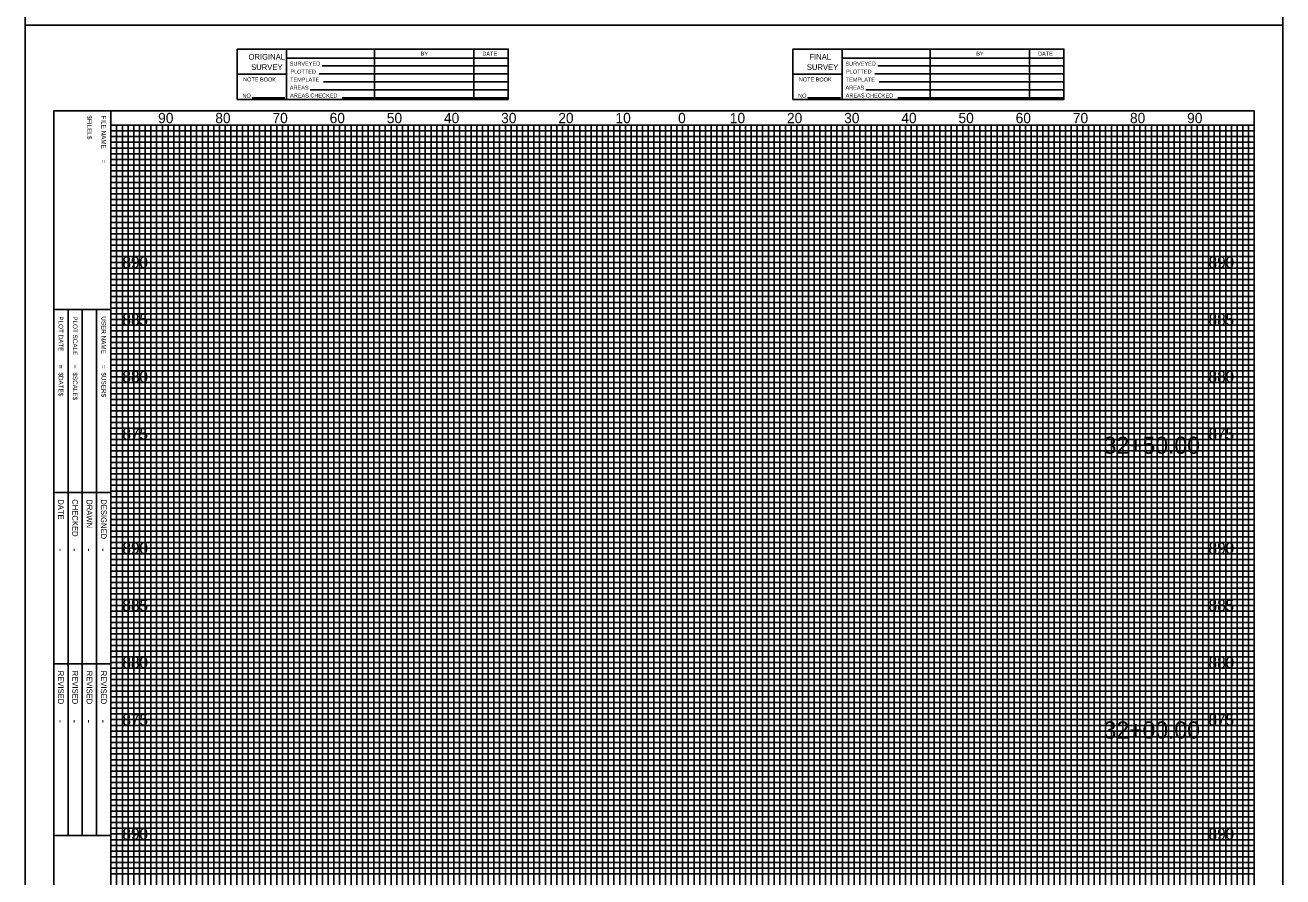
# Model space of a CAD drawing. Extents: x 874 to 5505, y 981 to 7567.
# Drawn here: x 5285 to 5505, y 1523.5 to 1672.5 of the extents above; entities that cross this region are included whole.
import ezdxf

# ---------------------------------------------------------------- set-up
doc = ezdxf.new("R2010")
doc.units = 0
for name, color, linetype in [('Sheets_General Details', 7, 'Continuous'), ('Sheets_Minor Grid', 7, 'Continuous'), ('Sheets_Printer Plotting Border', 7, 'Continuous')]:
    doc.layers.add(name, color=color, linetype=linetype)

msp = doc.modelspace()

# ---------------------------------------------------------------- linework, layer by layer
at = {"layer": 'Sheets_General Details'}
for p, q in [((5285, 1672.5), (5285, 2012.5)), ((5505, 2012.5), (5505, 1672.5)), ((5285, 1332.5), (5285, 1672.5)), ((5285, 1672.5), (5505, 1672.5)), ((5505, 1672.5), (5285, 1672.5)), ((5505, 1672.5), (5505, 1332.5)), ((5330.7, 1668.3), (5330.7, 1659.5)), ((5346.1, 1668.3), (5346.1, 1659.5)), ((5363.5, 1668.3), (5363.5, 1659.5)), ((5427.9, 1668.3), (5427.9, 1659.5)), ((5443.3, 1668.3), (5443.3, 1659.5)), ((5460.7, 1668.3), (5460.7, 1659.5)), ((5330.7, 1666.7), (5369.5, 1666.7)), ((5427.9, 1666.7), (5466.7, 1666.7)), ((5322.1, 1663.9), (5330.7, 1663.9)), ((5336.42, 1664), (5369.42, 1664)), ((5336.96, 1665.4), (5369.41, 1665.4)), ((5419.3, 1663.9), (5427.9, 1663.9)), ((5433.62, 1664), (5466.62, 1664)), ((5434.16, 1665.4), (5466.61, 1665.4)), ((5334.87, 1661.2), (5369.41, 1661.2)), ((5337.2, 1662.6), (5369.42, 1662.6)), ((5432.07, 1661.2), (5466.61, 1661.2)), ((5434.4, 1662.6), (5466.62, 1662.6)), ((5324.72, 1659.8), (5330.44, 1659.8)), ((5340.45, 1659.8), (5369.36, 1659.8)), ((5421.92, 1659.8), (5427.64, 1659.8)), ((5437.65, 1659.8), (5466.56, 1659.8)), ((5300, 1657.5), (5300, 1337.5)), ((5300, 1622.76), (5290, 1622.76)), ((5292.5, 1622.76), (5292.5, 1530.76)), ((5295, 1622.76), (5295, 1530.76)), ((5297.5, 1622.76), (5297.5, 1530.76)), ((5300, 1590.76), (5290, 1590.76)), ((5300, 1560.76), (5290, 1560.76)), ((5300, 1530.76), (5290, 1530.76))]:
    msp.add_line(p, q, dxfattribs=at)
for points in [[(5322.1, 1668.3), (5369.5, 1668.3), (5369.5, 1659.5), (5322.1, 1659.5)], [(5419.3, 1668.3), (5466.7, 1668.3), (5466.7, 1659.5), (5419.3, 1659.5)], [(5290, 1337.5), (5500, 1337.5), (5500, 1657.5), (5290, 1657.5)]]:
    msp.add_lwpolyline(points, close=True, dxfattribs=at)
for points in [[(5500, 1655), (5300, 1655)], [(5310, 1655), (5310, 1340), (5320, 1340), (5320, 1655)], [(5320, 1655), (5320, 1340), (5330, 1340), (5330, 1655)], [(5340, 1655), (5340, 1340), (5350, 1340), (5350, 1655)], [(5360, 1655), (5360, 1340), (5370, 1340), (5370, 1655)], [(5380, 1655), (5380, 1340), (5390, 1340), (5390, 1655)], [(5400, 1655), (5400, 1340), (5410, 1340), (5410, 1655)], [(5420, 1655), (5420, 1340), (5430, 1340), (5430, 1655)], [(5440, 1655), (5440, 1340), (5450, 1340), (5450, 1655)], [(5460, 1655), (5460, 1340), (5470, 1340), (5470, 1655)], [(5480, 1655), (5480, 1340), (5490, 1340), (5490, 1655)], [(5500, 1650), (5300, 1650), (5300, 1650)], [(5500, 1630), (5300, 1630), (5300, 1640), (5500, 1640)], [(5500, 1610), (5300, 1610), (5300, 1620), (5500, 1620)], [(5500, 1590), (5300, 1590), (5300, 1600), (5500, 1600)], [(5500, 1570), (5300, 1570), (5300, 1580), (5500, 1580)], [(5500, 1550), (5300, 1550), (5300, 1560), (5500, 1560)], [(5500, 1530), (5300, 1530), (5300, 1540), (5500, 1540)]]:
    msp.add_lwpolyline(points, dxfattribs=at)
at = {"layer": 'Sheets_Minor Grid'}
for points in [[(5301, 1655), (5301, 1340), (5302, 1340), (5302, 1655)], [(5303, 1655), (5303, 1340), (5304, 1340), (5304, 1655)], [(5305, 1655), (5305, 1340), (5306, 1340), (5306, 1655)], [(5307, 1655), (5307, 1340), (5308, 1340), (5308, 1655)], [(5309, 1655), (5309, 1340), (5311, 1340), (5311, 1655)], [(5312, 1655), (5312, 1340), (5313, 1340), (5313, 1655)], [(5314, 1655), (5314, 1340), (5315, 1340), (5315, 1655)], [(5316, 1655), (5316, 1340), (5317, 1340), (5317, 1655)], [(5318, 1655), (5318, 1340), (5319, 1340), (5319, 1655)], [(5321, 1655), (5321, 1340), (5322, 1340), (5322, 1655)], [(5323, 1655), (5323, 1340), (5324, 1340), (5324, 1655)], [(5325, 1655), (5325, 1340), (5326, 1340), (5326, 1655)], [(5327, 1655), (5327, 1340), (5328, 1340), (5328, 1655)], [(5329, 1655), (5329, 1340), (5331, 1340), (5331, 1655)], [(5332, 1655), (5332, 1340), (5333, 1340), (5333, 1655)], [(5334, 1655), (5334, 1340), (5335, 1340), (5335, 1655)], [(5336, 1655), (5336, 1340), (5337, 1340), (5337, 1655)], [(5338, 1655), (5338, 1340), (5339, 1340), (5339, 1655)], [(5341, 1655), (5341, 1340), (5342, 1340), (5342, 1655)], [(5343, 1655), (5343, 1340), (5344, 1340), (5344, 1655)], [(5345, 1655), (5345, 1340), (5346, 1340), (5346, 1655)], [(5347, 1655), (5347, 1340), (5348, 1340), (5348, 1655)], [(5349, 1655), (5349, 1340), (5351, 1340), (5351, 1655)], [(5352, 1655), (5352, 1340), (5353, 1340), (5353, 1655)], [(5354, 1655), (5354, 1340), (5355, 1340), (5355, 1655)], [(5356, 1655), (5356, 1340), (5357, 1340), (5357, 1655)], [(5358, 1655), (5358, 1340), (5359, 1340), (5359, 1655)], [(5361, 1655), (5361, 1340), (5362, 1340), (5362, 1655)], [(5363, 1655), (5363, 1340), (5364, 1340), (5364, 1655)], [(5365, 1655), (5365, 1340), (5366, 1340), (5366, 1655)], [(5367, 1655), (5367, 1340), (5368, 1340), (5368, 1655)], [(5369, 1655), (5369, 1340), (5371, 1340), (5371, 1655)], [(5372, 1655), (5372, 1340), (5373, 1340), (5373, 1655)], [(5374, 1655), (5374, 1340), (5375, 1340), (5375, 1655)], [(5376, 1655), (5376, 1340), (5377, 1340), (5377, 1655)], [(5378, 1655), (5378, 1340), (5379, 1340), (5379, 1655)], [(5381, 1655), (5381, 1340), (5382, 1340), (5382, 1655)], [(5383, 1655), (5383, 1340), (5384, 1340), (5384, 1655)], [(5385, 1655), (5385, 1340), (5386, 1340), (5386, 1655)], [(5387, 1655), (5387, 1340), (5388, 1340), (5388, 1655)], [(5389, 1655), (5389, 1340), (5391, 1340), (5391, 1655)], [(5392, 1655), (5392, 1340), (5393, 1340), (5393, 1655)], [(5394, 1655), (5394, 1340), (5395, 1340), (5395, 1655)], [(5396, 1655), (5396, 1340), (5397, 1340), (5397, 1655)], [(5398, 1655), (5398, 1340), (5399, 1340), (5399, 1655)], [(5401, 1655), (5401, 1340), (5402, 1340), (5402, 1655)], [(5403, 1655), (5403, 1340), (5404, 1340), (5404, 1655)], [(5405, 1655), (5405, 1340), (5406, 1340), (5406, 1655)], [(5407, 1655), (5407, 1340), (5408, 1340), (5408, 1655)], [(5409, 1655), (5409, 1340), (5411, 1340), (5411, 1655)], [(5412, 1655), (5412, 1340), (5413, 1340), (5413, 1655)], [(5414, 1655), (5414, 1340), (5415, 1340), (5415, 1655)], [(5416, 1655), (5416, 1340), (5417, 1340), (5417, 1655)], [(5418, 1655), (5418, 1340), (5419, 1340), (5419, 1655)], [(5421, 1655), (5421, 1340), (5422, 1340), (5422, 1655)], [(5423, 1655), (5423, 1340), (5424, 1340), (5424, 1655)], [(5425, 1655), (5425, 1340), (5426, 1340), (5426, 1655)], [(5427, 1655), (5427, 1340), (5428, 1340), (5428, 1655)], [(5429, 1655), (5429, 1340), (5431, 1340), (5431, 1655)], [(5432, 1655), (5432, 1340), (5433, 1340), (5433, 1655)], [(5434, 1655), (5434, 1340), (5435, 1340), (5435, 1655)], [(5436, 1655), (5436, 1340), (5437, 1340), (5437, 1655)], [(5438, 1655), (5438, 1340), (5439, 1340), (5439, 1655)], [(5441, 1655), (5441, 1340), (5442, 1340), (5442, 1655)], [(5443, 1655), (5443, 1340), (5444, 1340), (5444, 1655)], [(5445, 1655), (5445, 1340), (5446, 1340), (5446, 1655)], [(5447, 1655), (5447, 1340), (5448, 1340), (5448, 1655)], [(5449, 1655), (5449, 1340), (5451, 1340), (5451, 1655)], [(5452, 1655), (5452, 1340), (5453, 1340), (5453, 1655)], [(5454, 1655), (5454, 1340), (5455, 1340), (5455, 1655)], [(5456, 1655), (5456, 1340), (5457, 1340), (5457, 1655)], [(5458, 1655), (5458, 1340), (5459, 1340), (5459, 1655)], [(5461, 1655), (5461, 1340), (5462, 1340), (5462, 1655)], [(5463, 1655), (5463, 1340), (5464, 1340), (5464, 1655)], [(5465, 1655), (5465, 1340), (5466, 1340), (5466, 1655)], [(5467, 1655), (5467, 1340), (5468, 1340), (5468, 1655)], [(5469, 1655), (5469, 1340), (5471, 1340), (5471, 1655)], [(5472, 1655), (5472, 1340), (5473, 1340), (5473, 1655)], [(5474, 1655), (5474, 1340), (5475, 1340), (5475, 1655)], [(5476, 1655), (5476, 1340), (5477, 1340), (5477, 1655)], [(5478, 1655), (5478, 1340), (5479, 1340), (5479, 1655)], [(5481, 1655), (5481, 1340), (5482, 1340), (5482, 1655)], [(5483, 1655), (5483, 1340), (5484, 1340), (5484, 1655)], [(5485, 1655), (5485, 1340), (5486, 1340), (5486, 1655)], [(5487, 1655), (5487, 1340), (5488, 1340), (5488, 1655)], [(5489, 1655), (5489, 1340), (5491, 1340), (5491, 1655)], [(5492, 1655), (5492, 1340), (5493, 1340), (5493, 1655)], [(5494, 1655), (5494, 1340), (5495, 1340), (5495, 1655)], [(5496, 1655), (5496, 1340), (5497, 1340), (5497, 1655)], [(5498, 1655), (5498, 1340), (5499, 1340), (5499, 1655)], [(5500, 1653), (5300, 1653), (5300, 1654), (5500, 1654)], [(5500, 1651), (5300, 1651), (5300, 1652), (5500, 1652)], [(5500, 1648), (5300, 1648), (5300, 1649), (5500, 1649)], [(5500, 1646), (5300, 1646), (5300, 1647), (5500, 1647)], [(5500, 1644), (5300, 1644), (5300, 1645), (5500, 1645)], [(5500, 1642), (5300, 1642), (5300, 1643), (5500, 1643)], [(5500, 1639), (5300, 1639), (5300, 1641), (5500, 1641)], [(5500, 1637), (5300, 1637), (5300, 1638), (5500, 1638)], [(5500, 1635), (5300, 1635), (5300, 1636), (5500, 1636)], [(5500, 1633), (5300, 1633), (5300, 1634), (5500, 1634)], [(5500, 1631), (5300, 1631), (5300, 1632), (5500, 1632)], [(5500, 1628), (5300, 1628), (5300, 1629), (5500, 1629)], [(5500, 1626), (5300, 1626), (5300, 1627), (5500, 1627)], [(5500, 1624), (5300, 1624), (5300, 1625), (5500, 1625)], [(5500, 1622), (5300, 1622), (5300, 1623), (5500, 1623)], [(5500, 1619), (5300, 1619), (5300, 1621), (5500, 1621)], [(5500, 1617), (5300, 1617), (5300, 1618)], [(5300, 1618), (5500, 1618)], [(5500, 1615), (5300, 1615), (5300, 1616), (5500, 1616)], [(5500, 1613), (5300, 1613), (5300, 1614), (5500, 1614)], [(5500, 1611), (5300, 1611), (5300, 1612), (5500, 1612)], [(5500, 1608), (5300, 1608), (5300, 1609), (5500, 1609)], [(5500, 1606), (5300, 1606), (5300, 1607), (5500, 1607)], [(5500, 1604), (5300, 1604), (5300, 1605), (5500, 1605)], [(5500, 1602), (5300, 1602), (5300, 1603), (5500, 1603)], [(5500, 1599), (5300, 1599), (5300, 1601), (5500, 1601)], [(5500, 1597), (5300, 1597), (5300, 1598), (5500, 1598)], [(5500, 1595), (5300, 1595), (5300, 1596), (5500, 1596)], [(5500, 1593), (5300, 1593), (5300, 1594), (5500, 1594)], [(5500, 1591), (5300, 1591), (5300, 1592), (5500, 1592)], [(5500, 1588), (5300, 1588), (5300, 1589), (5500, 1589)], [(5500, 1586), (5300, 1586), (5300, 1587), (5500, 1587)], [(5500, 1584), (5300, 1584), (5300, 1585), (5500, 1585)], [(5500, 1582), (5300, 1582), (5300, 1583), (5500, 1583)], [(5500, 1579), (5300, 1579), (5300, 1581), (5500, 1581)], [(5500, 1577), (5300, 1577), (5300, 1578), (5500, 1578)], [(5500, 1575), (5300, 1575), (5300, 1576), (5500, 1576)], [(5500, 1573), (5300, 1573), (5300, 1574), (5500, 1574)], [(5500, 1571), (5300, 1571), (5300, 1572), (5500, 1572)], [(5500, 1568), (5300, 1568), (5300, 1569), (5500, 1569)], [(5500, 1566), (5300, 1566), (5300, 1567), (5500, 1567)], [(5500, 1564), (5300, 1564), (5300, 1565), (5500, 1565)], [(5500, 1562), (5300, 1562), (5300, 1563)], [(5300, 1563), (5500, 1563)], [(5500, 1559), (5300, 1559), (5300, 1561), (5500, 1561)], [(5500, 1557), (5300, 1557), (5300, 1558), (5500, 1558)], [(5500, 1555), (5300, 1555), (5300, 1556), (5500, 1556)], [(5500, 1553), (5300, 1553), (5300, 1554), (5500, 1554)], [(5500, 1551), (5300, 1551), (5300, 1552), (5500, 1552)], [(5500, 1548), (5300, 1548), (5300, 1549), (5500, 1549)], [(5500, 1546), (5300, 1546), (5300, 1547), (5500, 1547)], [(5500, 1544), (5300, 1544), (5300, 1545), (5500, 1545)], [(5500, 1542), (5300, 1542), (5300, 1543), (5500, 1543)], [(5500, 1539), (5300, 1539), (5300, 1541), (5500, 1541)], [(5500, 1537), (5300, 1537), (5300, 1538), (5500, 1538)], [(5500, 1535), (5300, 1535), (5300, 1536), (5500, 1536)], [(5500, 1533), (5300, 1533), (5300, 1534), (5500, 1534)], [(5500, 1531), (5300, 1531), (5300, 1532), (5500, 1532)], [(5500, 1528), (5300, 1528), (5300, 1529), (5500, 1529)], [(5500, 1526), (5300, 1526), (5300, 1527), (5500, 1527)], [(5500, 1524), (5300, 1524), (5300, 1525), (5500, 1525)]]:
    msp.add_lwpolyline(points, dxfattribs=at)
at = {"layer": 'Sheets_Printer Plotting Border'}
for points in [[(5285, 2012.5), (5285, 1672.5), (5505, 1672.5), (5505, 2012.5)], [(5285, 1672.5), (5285, 1332.5), (5505, 1332.5), (5505, 1672.5)]]:
    msp.add_lwpolyline(points, close=True, dxfattribs=at)

# ---------------------------------------------------------------- texts
at = {"layer": 'Sheets_General Details'}
for s, height, p in [('BY', 0.7, (5354.17, 1667.16)), ('DATE', 0.7, (5364.98, 1667.16)), ('BY', 0.7, (5451.37, 1667.16)), ('DATE', 0.7, (5462.18, 1667.16)), ('ORIGINAL', 1, (5324.07, 1666.46)), ('SURVEY', 1, (5324.53, 1664.66)), ('SURVEYED', 0.7, (5331.28, 1665.42)), ('SURVEY', 1, (5421.73, 1664.66)), ('FINAL', 1, (5422.18, 1666.46)), ('SURVEYED', 0.7, (5428.48, 1665.42)), ('NOTE BOOK', 0.7, (5323.13, 1662.65)), ('TEMPLATE', 0.7, (5331.35, 1662.62)), ('PLOTTED', 0.7, (5331.4, 1664.02)), ('NOTE BOOK', 0.7, (5420.33, 1662.65)), ('TEMPLATE', 0.7, (5428.55, 1662.62)), ('PLOTTED', 0.7, (5428.6, 1664.02)), ('AREAS', 0.7, (5331.3, 1661.22)), ('AREAS', 0.7, (5428.5, 1661.22)), ('NO.', 0.7, (5323.02, 1659.82)), ('AREAS CHECKED', 0.7, (5331.35, 1659.84)), ('NO.', 0.7, (5420.22, 1659.82)), ('AREAS CHECKED', 0.7, (5428.55, 1659.84)), ('90', 1.8, (5308.26, 1655.35)), ('80', 1.8, (5318.26, 1655.35)), ('70', 1.8, (5328.26, 1655.35)), ('60', 1.8, (5338.26, 1655.35)), ('50', 1.8, (5348.26, 1655.35)), ('40', 1.8, (5358.26, 1655.35)), ('30', 1.8, (5368.26, 1655.35)), ('20', 1.8, (5378.26, 1655.35)), ('10', 1.8, (5388.26, 1655.35)), ('0', 1.8, (5399.21, 1655.35)), ('0', 1.8, (5399.21, 1655.35)), ('10', 1.8, (5408.26, 1655.35)), ('20', 1.8, (5418.26, 1655.35)), ('30', 1.8, (5428.26, 1655.35)), ('40', 1.8, (5438.26, 1655.35)), ('50', 1.8, (5448.26, 1655.35)), ('60', 1.8, (5458.26, 1655.35)), ('70', 1.8, (5468.26, 1655.35)), ('80', 1.8, (5478.26, 1655.35)), ('90', 1.8, (5488.26, 1655.35)), ('890', 2, (5302.02, 1630)), ('890', 2, (5492.02, 1630)), ('885', 2, (5302.02, 1620)), ('885', 2, (5492.02, 1620)), ('880', 2, (5302.02, 1610)), ('880', 2, (5492.02, 1610)), ('875', 2, (5302.02, 1600)), ('875', 2, (5492.02, 1600)), ('32+50.00', 3, (5473.65, 1597.51)), ('890', 2, (5302.02, 1580)), ('890', 2, (5492.02, 1580)), ('885', 2, (5302.02, 1570)), ('885', 2, (5492.02, 1570)), ('880', 2, (5302.02, 1560)), ('880', 2, (5492.02, 1560)), ('875', 2, (5302.02, 1550)), ('875', 2, (5492.02, 1550)), ('32+00.00', 3, (5473.65, 1547.7)), ('890', 2, (5302.02, 1530)), ('890', 2, (5492.02, 1530))]:
    msp.add_text(s, height=height, dxfattribs=at).set_placement(p)
for s, height, p in [('$FILEL$', 0.8, (5295.85, 1656.7)), ('FILE NAME', 0.8, (5298.35, 1656.7)), ('=', 0.8, (5298.35, 1648.98)), ('PLOT DATE', 0.8, (5290.85, 1621.56)), ('PLOT SCALE', 0.8, (5293.35, 1621.56)), ('USER NAME', 0.8, (5298.35, 1621.56)), ('=', 0.8, (5290.85, 1613.08)), ('=', 0.8, (5293.35, 1613.08)), ('=', 0.8, (5298.35, 1613.08)), ('$DATE$', 0.8, (5290.85, 1611.74)), ('$SCALE$', 0.8, (5293.35, 1611.74)), ('$USER$', 0.8, (5298.35, 1611.74)), ('DATE', 1, (5290.75, 1589.56)), ('CHECKED', 1, (5293.25, 1589.56)), ('DRAWN', 1, (5295.75, 1589.56)), ('DESIGNED', 1, (5298.25, 1589.56)), ('-', 1.4, (5290.55, 1581.02)), ('-', 1.4, (5293.05, 1581.02)), ('-', 1.4, (5295.55, 1581.02)), ('-', 1.4, (5298.05, 1581.02)), ('REVISED', 1, (5290.75, 1559.56)), ('REVISED', 1, (5293.25, 1559.56)), ('REVISED', 1, (5295.75, 1559.56)), ('REVISED', 1, (5298.25, 1559.56)), ('-', 1.4, (5290.55, 1551.02)), ('-', 1.4, (5293.05, 1551.02)), ('-', 1.4, (5295.55, 1551.02)), ('-', 1.4, (5298.05, 1551.02))]:
    msp.add_text(s, height=height, rotation=270, dxfattribs=at).set_placement(p)

doc.saveas('drawing.dxf')
